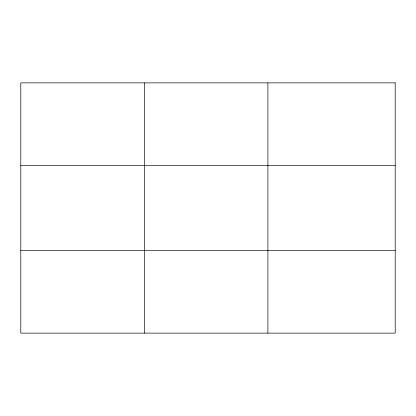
<?xml version="1.0" encoding="UTF-8"?>
<svg xmlns="http://www.w3.org/2000/svg" width="416" height="416" viewBox="0 0 416 416"><rect width="100%" height="100%" fill="white"/><g stroke="black" fill="none" stroke-linecap="round" stroke-linejoin="round"><path stroke-width="0.62" d="M144.352 333.128L144.352 82.872M267.904 333.128L267.904 82.872M20.8 165.459L395.2 165.459M20.8 250.541L395.2 250.541M395.2 82.872L395.2 333.128L20.8 333.128L20.8 82.872L395.2 82.872"/></g></svg>
